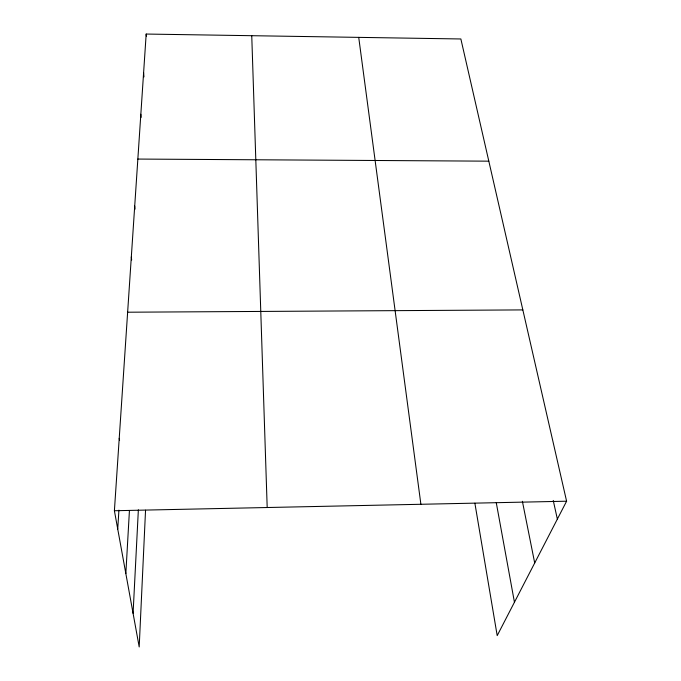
<?xml version="1.0" encoding="UTF-8"?>
<svg xmlns="http://www.w3.org/2000/svg" width="681" height="681" viewBox="0 0 681 681"><rect width="100%" height="100%" fill="white"/><g stroke="black" fill="none" stroke-linecap="round" stroke-linejoin="round"><path stroke-width="1.02" d="M145.547 510.188L139.196 646.95L114.399 510.741L146.185 34.05L460.867 38.97L566.601 501.207L497.198 635.628L474.887 503.225M133.076 613.3L138.362 509.822M125.84 573.589L129.433 510.554M117.728 529.009L118.928 510.137M114.399 510.741L566.601 501.207M127.645 312.213L522.838 309.906M137.851 159.065L488.813 161.167M553.236 500.424L557.356 519.109M522.387 501.301L534.704 562.983M496.262 502.655L514.444 602.234M119.235 438.334L119.55 440.377M358.725 37.37L420.892 504.28M131.322 256.95L131.663 260.006M134.719 206.071L135.034 209.178M140.839 114.246L141.112 117.404M143.614 72.688L143.955 76.91M146.185 34.05L146.347 36.161M251.749 35.701L267.19 507.524"/></g></svg>
